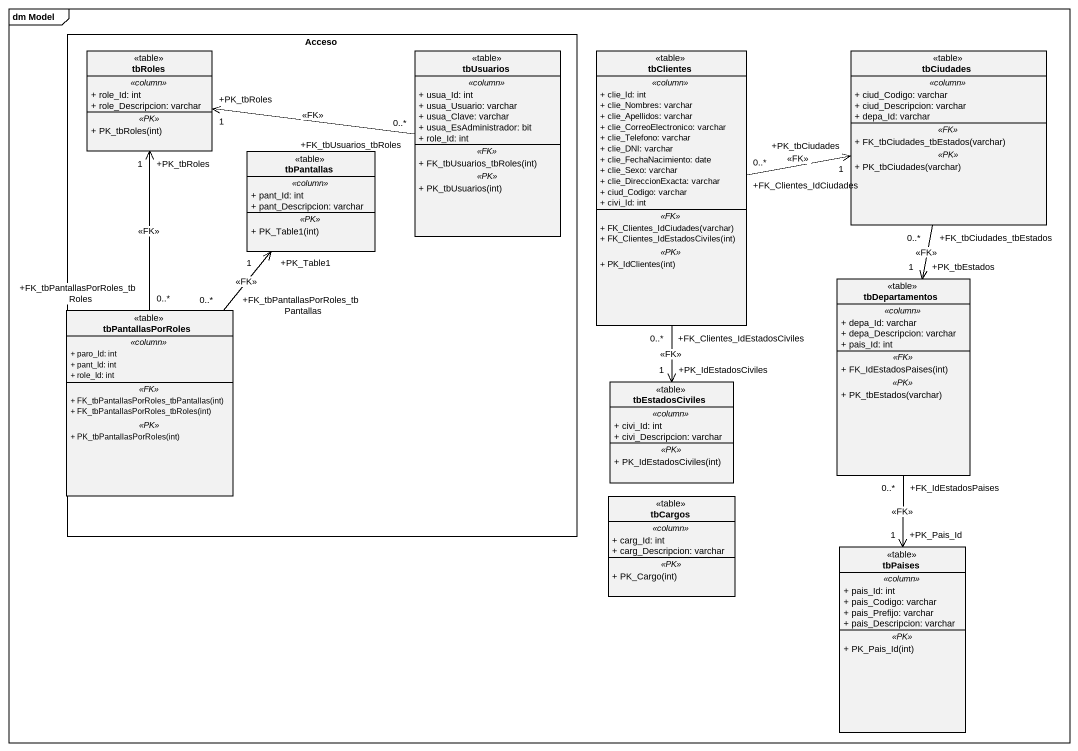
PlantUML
@startuml
mainframe dm Model
hide circle
hide empty members
skinparam classAttributeIconSize 0
rectangle Acceso {
  class tbRoles <<table>> {
    .. <<column>> ..
    + role_Id: int
    + role_Descripcion: varchar
    .. <<PK>> ..
    + PK_tbRoles(int)
  }
  class tbUsuarios <<table>> {
    .. <<column>> ..
    + usua_Id: int
    + usua_Usuario: varchar
    + usua_Clave: varchar
    + usua_EsAdministrador: bit
    + role_Id: int
    .. <<FK>> ..
    + FK_tbUsuarios_tbRoles(int)
    .. <<PK>> ..
    + PK_tbUsuarios(int)
  }
  class tbPantallas <<table>> {
    .. <<column>> ..
    + pant_Id: int
    + pant_Descripcion: varchar
    .. <<PK>> ..
    + PK_Table1(int)
  }
  class tbPantallasPorRoles <<table>> {
    .. <<column>> ..
    + paro_Id: int
    + pant_Id: int
    + role_Id: int
    .. <<FK>> ..
    + FK_tbPantallasPorRoles_tbPantallas(int)
    + FK_tbPantallasPorRoles_tbRoles(int)
    .. <<PK>> ..
    + PK_tbPantallasPorRoles(int)
  }
}
class tbClientes <<table>> {
  .. <<column>> ..
  + clie_Id: int
  + clie_Nombres: varchar
  + clie_Apellidos: varchar
  + clie_CorreoElectronico: varchar
  + clie_Telefono: varchar
  + clie_DNI: varchar
  + clie_FechaNacimiento: date
  + clie_Sexo: varchar
  + clie_DireccionExacta: varchar
  + ciud_Codigo: varchar
  + civi_Id: int
  .. <<FK>> ..
  + FK_Clientes_IdCiudades(varchar)
  + FK_Clientes_IdEstadosCiviles(int)
  .. <<PK>> ..
  + PK_IdClientes(int)
}
class tbCiudades <<table>> {
  .. <<column>> ..
  + ciud_Codigo: varchar
  + ciud_Descripcion: varchar
  + depa_Id: varchar
  .. <<FK>> ..
  + FK_tbCiudades_tbEstados(varchar)
  .. <<PK>> ..
  + PK_tbCiudades(varchar)
}
class tbDepartamentos <<table>> {
  .. <<column>> ..
  + depa_Id: varchar
  + depa_Descripcion: varchar
  + pais_Id: int
  .. <<FK>> ..
  + FK_IdEstadosPaises(int)
  .. <<PK>> ..
  + PK_tbEstados(varchar)
}
class tbEstadosCiviles <<table>> {
  .. <<column>> ..
  + civi_Id: int
  + civi_Descripcion: varchar
  .. <<PK>> ..
  + PK_IdEstadosCiviles(int)
}
class tbCargos <<table>> {
  .. <<column>> ..
  + carg_Id: int
  + carg_Descripcion: varchar
  .. <<PK>> ..
  + PK_Cargo(int)
}
class tbPaises <<table>> {
  .. <<column>> ..
  + pais_Id: int
  + pais_Codigo: varchar
  + pais_Prefijo: varchar
  + pais_Descripcion: varchar
  .. <<PK>> ..
  + PK_Pais_Id(int)
}
tbUsuarios "+FK_tbUsuarios_tbRoles\n0..*" -left-> "+PK_tbRoles\n1" tbRoles : <<FK>>
tbClientes "+FK_Clientes_IdCiudades\n0..*" -right-> "+PK_tbCiudades\n1" tbCiudades : <<FK>>
tbClientes "+FK_Clientes_IdEstadosCiviles\n0..*" --> "+PK_IdEstadosCiviles\n1" tbEstadosCiviles : <<FK>>
tbCiudades "+FK_tbCiudades_tbEstados\n0..*" --> "+PK_tbEstados\n1" tbDepartamentos : <<FK>>
tbDepartamentos "+FK_IdEstadosPaises\n0..*" --> "+PK_Pais_Id\n1" tbPaises : <<FK>>
tbPantallasPorRoles "+FK_tbPantallasPorRoles_tbRoles\n0..*" -up-> "+PK_tbRoles\n1" tbRoles : <<FK>>
tbPantallasPorRoles "+FK_tbPantallasPorRoles_tbPantallas\n0..*" -up-> "+PK_Table1\n1" tbPantallas : <<FK>>
@enduml
